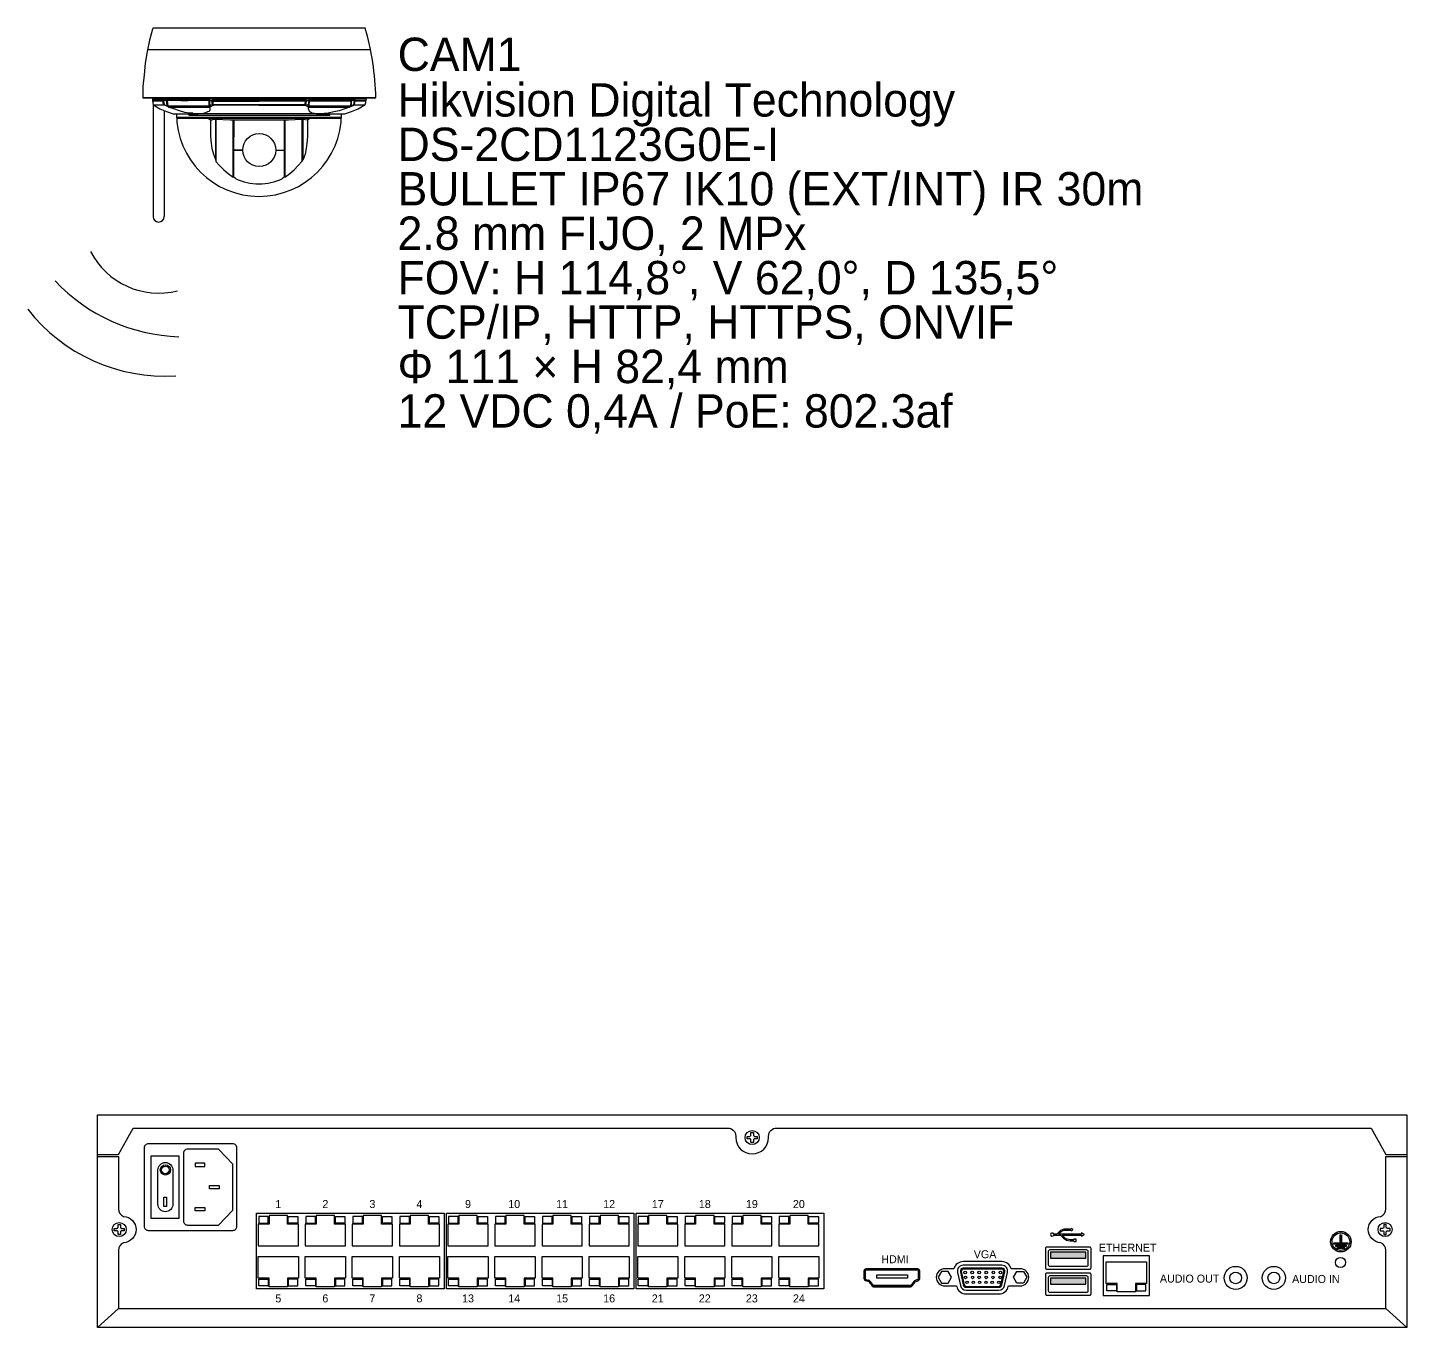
# Model space of a CAD drawing. Header units: millimetres. Extents: x 1086 to 16404, y 1320 to 9021.
# Drawn here: x 14915 to 15538, y 8005 to 8590 of the extents above; entities that cross this region are included whole.
import ezdxf
from ezdxf.enums import TextEntityAlignment as Align

# ---------------------------------------------------------------- set-up
doc = ezdxf.new("R2010")
doc.units = ezdxf.units.MM
doc.header["$LTSCALE"] = 8

# ---------------------------------------------------------------- blocks, each defined once
blk = doc.blocks.new('DOMO WiFi')
for p, q in [((0, 0), (-0.21, -0.64)), ((0, 0), (95.36, 0)), ((-1.58, -5.58), (-2.68, -10.79)), ((-0.21, -0.64), (-1.58, -5.58)), ((-2.68, -10.79), (-3.51, -16)), ((97.84, -10), (-2.52, -10)), ((-3.51, -16), (-4.05, -21.22)), ((-4.05, -21.22), (-4.6, -26.43)), ((-4.6, -26.43), (-4.6, -31.64)), ((-4.6, -31.64), (100.21, -31.64)), ((99.39, -31.64), (-4.6, -31.64)), ((-0.21, -31.64), (-0.21, -32.19)), ((4.45, -32.19), (-0.21, -32.19)), ((-0.21, -32.19), (-0.21, -33.01)), ((4.45, -32.74), (-0.21, -32.74)), ((-0.21, -32.74), (0.06, -34.66)), ((0, -34.23), (0, -85)), ((4.45, -33.01), (0.06, -33.01)), ((0.06, -34.66), (0.06, -34.93)), ((0.06, -34.66), (4.73, -34.66)), ((0.06, -34.93), (0.34, -34.93)), ((5, -34.93), (0.34, -34.93)), ((0.34, -34.93), (3.08, -36.58)), ((3.08, -36.58), (6.1, -37.68)), ((4.45, -32.19), (4.73, -31.64)), ((4.73, -33.01), (4.45, -32.19)), ((6.1, -32.19), (4.45, -32.19)), ((4.73, -32.74), (4.45, -32.74)), ((4.73, -34.66), (4.45, -32.74)), ((6.1, -32.74), (4.73, -32.74)), ((4.73, -32.74), (5, -34.66)), ((4.73, -34.66), (5, -34.66)), ((5, -34.93), (4.73, -34.66)), ((5, -34.66), (5, -34.93)), ((5, -34.66), (6.37, -34.93)), ((5, -34.66), (5, -34.93)), ((6.65, -35.48), (5, -34.93)), ((5, -37.28), (5, -85)), ((6.1, -32.19), (6.37, -31.64)), ((25.3, -32.19), (6.1, -32.19)), ((6.37, -32.74), (6.1, -32.19)), ((6.37, -34.93), (6.1, -32.74)), ((6.1, -32.74), (6.37, -32.74)), ((25.3, -32.74), (6.37, -32.74)), ((6.37, -32.74), (6.65, -35.21)), ((6.37, -35.21), (6.37, -34.93)), ((6.37, -34.93), (6.37, -35.21)), ((6.65, -35.21), (6.37, -35.21)), ((6.37, -35.21), (6.65, -35.48)), ((6.65, -35.21), (6.65, -35.48)), ((6.65, -35.48), (6.65, -35.21)), ((6.65, -35.21), (25.3, -35.21)), ((6.92, -35.48), (6.65, -35.48)), ((6.65, -35.48), (6.92, -35.76)), ((6.92, -35.76), (6.65, -35.48)), ((9.39, -36.58), (6.92, -35.76)), ((6.92, -35.76), (25.58, -35.76)), ((15.43, -33.01), (9.39, -32.74)), ((11.86, -37.4), (9.39, -36.58)), ((25.58, -37.13), (25.03, -37.68)), ((25.3, -32.19), (25.58, -31.64)), ((25.58, -33.01), (25.3, -32.19)), ((26.68, -32.19), (25.3, -32.19)), ((25.3, -35.21), (25.3, -32.74)), ((25.3, -32.74), (25.58, -32.74)), ((25.58, -35.76), (25.3, -35.21)), ((25.3, -35.21), (25.58, -35.21)), ((25.58, -34.93), (25.58, -32.74)), ((25.58, -32.74), (26.4, -32.74)), ((26.68, -34.66), (25.58, -34.93)), ((25.85, -35.21), (25.58, -34.93)), ((25.58, -34.93), (25.58, -35.21)), ((25.58, -35.21), (25.58, -35.76)), ((26.13, -35.48), (25.58, -35.48)), ((25.58, -35.76), (25.58, -36.31)), ((25.58, -36.31), (25.58, -37.13)), ((26.13, -35.48), (25.85, -35.21)), ((27.22, -34.93), (26.13, -35.48)), ((26.68, -34.66), (26.4, -32.74)), ((26.4, -32.74), (26.95, -32.74)), ((26.68, -31.64), (26.68, -32.19)), ((47.8, -32.19), (26.68, -32.19)), ((26.68, -32.19), (26.68, -33.01)), ((26.68, -33.01), (47.8, -33.01)), ((26.95, -34.66), (26.68, -34.66)), ((27.22, -34.93), (26.68, -34.66)), ((68.66, -32.74), (26.95, -32.74)), ((26.95, -32.74), (26.95, -34.66)), ((26.95, -34.66), (27.22, -34.93)), ((47.8, -34.66), (26.95, -34.66)), ((47.8, -34.93), (27.22, -34.93)), ((47.8, -33.01), (47.8, -31.64)), ((68.93, -32.19), (47.8, -32.19)), ((68.66, -33.01), (47.8, -33.01)), ((68.38, -34.66), (47.8, -34.66)), ((47.8, -34.66), (47.8, -34.93)), ((47.8, -34.93), (68.38, -34.93)), ((48.35, -31.64), (48.63, -31.64)), ((68.38, -34.66), (68.66, -32.74)), ((68.66, -34.66), (68.38, -34.66)), ((68.38, -34.93), (68.38, -34.66)), ((68.66, -34.66), (68.38, -34.93)), ((68.38, -34.93), (69.48, -35.48)), ((68.66, -31.64), (68.93, -32.19)), ((68.93, -32.19), (68.66, -33.01)), ((68.93, -32.74), (68.66, -34.66)), ((68.66, -32.74), (68.93, -32.74)), ((69.75, -34.93), (68.66, -34.66)), ((70.03, -32.19), (68.93, -32.19)), ((68.93, -32.74), (70.03, -32.74)), ((69.48, -35.48), (69.75, -34.93)), ((69.48, -35.48), (69.75, -35.48)), ((70.03, -32.74), (69.75, -34.93)), ((69.75, -34.93), (69.75, -35.21)), ((69.75, -35.21), (70.03, -35.21)), ((69.75, -35.48), (70.03, -35.21)), ((69.75, -35.48), (69.75, -35.76)), ((69.75, -35.76), (69.75, -36.31)), ((69.75, -35.76), (70.03, -35.76)), ((69.75, -36.31), (70.03, -37.13)), ((70.03, -31.64), (70.03, -32.19)), ((89.23, -32.19), (70.03, -32.19)), ((70.03, -32.19), (70.03, -33.01)), ((70.3, -32.74), (70.03, -35.21)), ((70.03, -32.74), (70.3, -32.74)), ((70.03, -35.21), (88.96, -35.21)), ((70.03, -35.21), (70.03, -35.76)), ((70.03, -35.76), (88.41, -35.76)), ((70.03, -37.13), (70.3, -37.68)), ((89.23, -32.74), (70.3, -32.74)), ((88.96, -33.01), (70.3, -33.01)), ((86.22, -36.58), (83.75, -37.4)), ((88.41, -35.76), (86.22, -36.58)), ((88.69, -35.48), (88.41, -35.76)), ((88.69, -35.48), (88.41, -35.76)), ((88.41, -35.76), (88.41, -35.48)), ((88.41, -35.48), (88.96, -35.48)), ((88.96, -35.21), (88.69, -35.48)), ((88.96, -35.21), (88.69, -35.48)), ((88.96, -31.64), (89.23, -32.19)), ((89.23, -32.19), (88.96, -33.01)), ((88.96, -34.93), (89.23, -32.74)), ((89.23, -32.74), (88.96, -35.21)), ((88.96, -34.93), (90.33, -34.66)), ((88.96, -35.21), (88.96, -34.93)), ((88.96, -34.93), (88.96, -35.21)), ((88.96, -35.21), (88.96, -34.93)), ((88.96, -35.48), (90.33, -34.93)), ((88.96, -35.48), (88.96, -35.21)), ((90.88, -32.19), (89.23, -32.19)), ((90.61, -32.74), (89.23, -32.74)), ((89.23, -37.68), (92.25, -36.58)), ((90.33, -34.66), (90.61, -32.74)), ((90.33, -34.93), (90.33, -34.66)), ((90.33, -34.66), (90.61, -34.66)), ((90.33, -34.93), (90.61, -34.66)), ((95, -34.93), (90.33, -34.93)), ((90.88, -32.19), (90.61, -31.64)), ((90.61, -33.01), (90.88, -32.19)), ((90.61, -34.66), (90.88, -32.74)), ((90.61, -32.74), (90.88, -32.74)), ((90.61, -34.66), (95.27, -34.66)), ((95.82, -32.19), (90.88, -32.19)), ((90.88, -32.74), (95.54, -32.74)), ((95.54, -33.01), (90.88, -33.01)), ((92.25, -36.58), (95, -34.93)), ((95.27, -34.93), (95, -34.93)), ((95.54, -33.84), (95.27, -34.66)), ((95.27, -34.66), (95.27, -34.93)), ((95.54, -31.64), (95.82, -32.19)), ((95.82, -32.19), (95.54, -33.01)), ((95.54, -32.74), (95.54, -33.84)), ((100.21, -31.64), (99.39, -31.64)), ((6.1, -37.68), (9.12, -38.78)), ((9.12, -38.78), (16.52, -38.78)), ((84.81, -40.42), (10.53, -40.42)), ((84.79, -40.7), (10.54, -40.7)), ((10.54, -40.7), (84.79, -40.7)), ((14.33, -38.23), (11.86, -37.4)), ((16.52, -38.5), (14.33, -38.23)), ((16.25, -39.6), (16.25, -38.78)), ((16.52, -39.6), (16.25, -39.6)), ((17.35, -38.5), (16.52, -38.5)), ((16.52, -38.78), (20.37, -38.78)), ((78.81, -39.6), (16.52, -39.6)), ((17.9, -38.5), (17.35, -38.5)), ((18.17, -38.78), (17.9, -38.5)), ((18.44, -38.78), (18.17, -38.78)), ((19.27, -38.78), (18.44, -38.78)), ((20.37, -38.78), (19.27, -38.78)), ((20.64, -38.78), (20.37, -38.78)), ((22.01, -38.78), (20.64, -38.78)), ((47.8, -38.78), (20.64, -38.78)), ((23.11, -38.5), (22.01, -38.78)), ((23.93, -38.23), (23.11, -38.5)), ((24.48, -37.95), (23.93, -38.23)), ((25.03, -37.68), (24.48, -37.95)), ((24.76, -40.7), (25.85, -41.52)), ((25.85, -41.52), (25.85, -42.34)), ((25.85, -41.52), (26.13, -41.52)), ((25.85, -42.34), (25.85, -44.26)), ((26.13, -41.52), (26.4, -41.52)), ((26.4, -41.52), (26.95, -41.25)), ((26.95, -41.25), (28.05, -41.25)), ((28.05, -41.25), (28.32, -41.25)), ((28.05, -41.25), (28.05, -49.2)), ((28.32, -41.25), (28.32, -49.2)), ((28.32, -41.25), (34.63, -41.52)), ((34.63, -41.52), (47.8, -41.52)), ((36.01, -49.2), (36.01, -41.52)), ((36.28, -41.52), (36.28, -49.2)), ((75.24, -38.78), (47.8, -38.78)), ((47.8, -41.52), (60.97, -41.52)), ((59.05, -41.52), (59.05, -49.2)), ((59.33, -41.52), (59.33, -49.2)), ((60.97, -41.52), (67.01, -41.25)), ((67.28, -41.25), (67.01, -41.25)), ((67.01, -41.25), (67.01, -49.2)), ((67.56, -41.25), (67.28, -41.25)), ((67.56, -49.2), (67.56, -41.25)), ((67.56, -41.25), (69.48, -41.52)), ((69.48, -41.52), (70.58, -40.7)), ((69.48, -41.52), (69.48, -42.34)), ((69.48, -42.34), (69.48, -44.26)), ((70.3, -37.68), (70.85, -37.95)), ((70.85, -37.95), (71.67, -38.5)), ((71.67, -38.5), (72.5, -38.5)), ((72.5, -38.5), (73.59, -38.78)), ((73.59, -38.78), (75.24, -38.78)), ((78.81, -38.5), (75.24, -38.78)), ((75.24, -38.78), (77.44, -38.78)), ((77.44, -38.78), (86.22, -38.78)), ((81.28, -37.95), (78.81, -38.5)), ((79.36, -39.6), (78.81, -39.6)), ((79.36, -38.78), (79.36, -39.6)), ((83.75, -37.4), (81.28, -37.95)), ((86.22, -38.78), (89.23, -37.68)), ((25.85, -44.26), (25.85, -49.2)), ((25.85, -49.2), (26.13, -51.95)), ((28.05, -49.2), (28.05, -59.35)), ((28.32, -49.2), (28.32, -60.18)), ((36.28, -49.2), (36.01, -49.2)), ((36.01, -67.31), (36.01, -49.2)), ((36.28, -67.31), (36.28, -49.2)), ((59.05, -49.2), (59.05, -67.31)), ((59.33, -49.2), (59.33, -67.31)), ((67.01, -49.2), (67.01, -60.18)), ((67.56, -59.35), (67.56, -49.2)), ((69.48, -49.2), (69.2, -51.95)), ((69.48, -44.26), (69.48, -49.2)), ((26.13, -51.95), (26.4, -54.42)), ((26.4, -54.42), (27.22, -56.88)), ((36.01, -55.07), (40.4, -55.07)), ((40.4, -55.07), (36.28, -55.07)), ((55.21, -55.07), (59.33, -55.07)), ((68.93, -54.42), (68.38, -56.88)), ((69.2, -51.95), (68.93, -54.42)), ((27.22, -56.88), (28.05, -59.35)), ((28.05, -59.35), (28.32, -60.18)), ((28.32, -60.18), (29.97, -62.1)), ((29.97, -62.1), (31.89, -64.02)), ((63.44, -64.02), (65.36, -62.1)), ((65.36, -62.1), (67.01, -60.18)), ((67.01, -60.18), (67.56, -59.35)), ((68.38, -56.88), (67.56, -59.35)), ((31.89, -64.02), (33.81, -65.66)), ((33.81, -65.66), (36.01, -67.31)), ((36.01, -66.49), (36.28, -66.49)), ((37.1, -67.86), (36.28, -67.31)), ((59.05, -67.31), (58.23, -67.86)), ((59.05, -66.49), (59.33, -66.49)), ((59.33, -67.31), (61.52, -65.66)), ((61.52, -65.66), (63.44, -64.02))]:
    blk.add_line(p, q)
for points in [[(-28.17, -100.72, 0.350013), (11.01, -118.39)], [(-44.1, -113.98, 0.197976), (11.61, -139.11)], [(-56.4, -126.73, 0.246231), (10.19, -156.77)]]:
    blk.add_lwpolyline(points, format="xyb")
blk.add_circle((47.8, -55.07), 7.43)
for centre, radius, start, end in [((-19.26, -33.76), 119.49, 1.01744, 16.41346), ((47.67, -38.75), 37.18, 180.03975, 359.96025), ((47.67, -46.81), 23.55, 243.35432, 296.64568), ((2.5, -85), 2.5, 180, 0)]:
    blk.add_arc(centre, radius, start, end)
for tag, p in [('IDENTIFICADOR', (110.06, -19.49)), ('MARCA', (110, -40)), ('MODELO', (110, -60)), ('TIPO_IP_IR', (110, -80)), ('LENTE_RESOLUCION', (110, -100)), ('FOV', (110, -120)), ('PROTOCOLOS', (110, -140)), ('DIMENSIONES', (110, -160)), ('ALIMENTACION', (110, -180))]:
    blk.add_attdef(tag, p, '', height=15)
blk = doc.blocks.new('NVR')
h = blk.add_hatch(color=256)
h.dxf.hatch_style = 1
edge = h.paths.add_edge_path(flags=17)
edge.add_arc((559.39, 38.57), 3.96, 0, 360)
edge = h.paths.add_edge_path()
edge.add_arc((559.39, 38.57), 4.63, 0, 360)
h = blk.add_hatch(color=256)
h.dxf.hatch_style = 1
h.paths.add_polyline_path([(559.64, 37.99), (562.49, 37.99), (562.49, 37.49), (556.29, 37.49), (556.29, 37.99), (559.14, 37.99), (559.14, 41.62), (559.64, 41.62)])
h.paths.add_polyline_path([(561.71, 36.95), (561.71, 36.46), (557.06, 36.46), (557.06, 36.95)])
h.paths.add_polyline_path([(560.85, 36.04), (560.85, 35.55), (557.92, 35.55), (557.92, 36.04)])
h = blk.add_hatch(color=256)
h.dxf.hatch_style = 1
h.paths.add_polyline_path([(444.66, 31.17), (444.66, 33.79), (428.79, 33.79), (428.79, 31.17)])
h = blk.add_hatch(color=256)
h.dxf.hatch_style = 1
h.paths.add_polyline_path([(444.66, 19.47), (444.66, 22.09), (428.79, 22.09), (428.79, 19.47)])
for p, q in [((347.63, 20.64), (348.87, 18.95)), ((365.74, 18.83), (349.17, 18.83)), ((352.15, 18.79), (352.15, 18.81)), ((353.63, 18.79), (353.63, 18.81)), ((360.79, 18.79), (360.79, 18.81)), ((362.89, 18.79), (362.89, 18.81)), ((367.21, 20.6), (366.02, 18.97)), ((368.12, 21.2), (369.13, 21.51)), ((349.17, 18.27), (365.74, 18.27)), ((0, 0), (9.46, 8.53)), ((589.08, 0), (579.62, 8.53))]:
    blk.add_line(p, q)
for points in [[(0, 95.7), (589.08, 95.7), (589.08, 0), (0, 0)], [(24.2, 77.28), (36.67, 77.28), (36.67, 48.99), (24.2, 48.99)], [(43.91, 72.34), (48.33, 72.34), (48.33, 73.87), (43.91, 73.87)], [(50.36, 63.9), (54.79, 63.9), (54.79, 62.37), (50.36, 62.37)], [(29.83, 58.62), (31.05, 58.62), (31.05, 54.41), (29.83, 54.41)], [(43.91, 53.93), (48.33, 53.93), (48.33, 52.4), (43.91, 52.4)], [(71.6, 51.42), (156, 51.42), (156, 17.31), (71.6, 17.31)], [(156.95, 51.42), (241.36, 51.42), (241.36, 17.31), (156.95, 17.31)], [(242.31, 51.42), (326.71, 51.42), (326.71, 17.31), (242.31, 17.31)], [(559.64, 37.99), (562.49, 37.99), (562.49, 37.49), (556.29, 37.49), (556.29, 37.99), (559.14, 37.99), (559.14, 41.62), (559.64, 41.62)], [(444.66, 33.79), (428.79, 33.79), (428.79, 31.17), (444.66, 31.17)], [(452.4, 32.16), (452.4, 14.33), (473.35, 14.33), (473.35, 32.16)], [(561.71, 36.95), (561.71, 36.46), (557.06, 36.46), (557.06, 36.95)], [(560.85, 36.04), (560.85, 35.55), (557.92, 35.55), (557.92, 36.04)], [(384.2, 22.55), (382.7, 25.14), (379.71, 25.14), (378.22, 22.55), (379.71, 19.96), (382.7, 19.96)], [(412.14, 22.55), (413.63, 25.14), (416.62, 25.14), (418.11, 22.55), (416.62, 19.96), (413.63, 19.96)], [(350.69, 23.6), (364.36, 23.6), (364.36, 22.22), (350.69, 22.22)], [(444.66, 22.09), (428.79, 22.09), (428.79, 19.47), (444.66, 19.47)]]:
    blk.add_lwpolyline(points, close=True)
for points in [[(0, 77.88), (9.46, 77.88), (16.11, 89.72), (283.56, 89.72, -0.414214), (287.16, 86.12), (287.16, 85.45, 1), (301.93, 85.45), (301.93, 86.12, -0.414214), (305.53, 89.72), (572.97, 89.72), (579.62, 77.88), (589.08, 77.88)], [(0, 76.94), (9.46, 76.94), (9.46, 53.31, 0.310084), (11.76, 49.95, -0.943929), (11.76, 38.09, 0.310084), (9.46, 34.73), (9.46, 8.53), (579.62, 8.53), (579.62, 34.73, 0.310084), (577.32, 38.09, -0.943929), (577.32, 49.95, 0.310084), (579.62, 53.31), (579.62, 76.94), (589.08, 76.94)], [(366.47, 18.64), (367.66, 20.27, -0.162608), (368.27, 20.7), (369.28, 21.01, 0.330086), (369.92, 21.87), (369.92, 25.4, 0.414214), (369.02, 26.3), (345.75, 26.3, 0.414214), (344.84, 25.4), (344.84, 21.94, 0.333855), (345.5, 21.07), (346.63, 20.74, -0.165938), (347.21, 20.33), (348.45, 18.64)], [(369.13, 21.51, 0.330086), (369.39, 21.87), (369.39, 25.4, 0.414214), (369.02, 25.78), (345.75, 25.78, 0.414214), (345.37, 25.4), (345.37, 21.94, 0.333855), (345.64, 21.57), (346.77, 21.24)], [(369.12, 21.55, 0.330086), (369.36, 21.87), (369.36, 25.4, 0.414214), (369.02, 25.74), (345.75, 25.74, 0.414214), (345.4, 25.4), (345.4, 21.94, 0.333855), (345.65, 21.61), (346.78, 21.28)], [(348.9, 18.97), (347.66, 20.66, 0.165938), (346.78, 21.28)], [(348.87, 18.95, 0.239337), (349.17, 18.79), (365.74, 18.79, 0.239498), (366.05, 18.95)], [(368.12, 21.2, 0.162608), (367.24, 20.58), (366.05, 18.95)], [(369.12, 21.55), (368.11, 21.24, 0.162608), (367.21, 20.6)]]:
    blk.add_lwpolyline(points, format="xyb")
for points in [[(292.31, 85.98), (293.47, 85.98, 0.414214), (294.01, 86.52), (294.01, 87.69), (295.07, 87.69), (295.07, 86.52, 0.414214), (295.61, 85.98), (296.77, 85.98), (296.77, 84.92), (295.61, 84.92, 0.414214), (295.07, 84.38), (295.07, 83.22), (294.01, 83.22), (294.01, 84.38, 0.414214), (293.47, 84.92), (292.31, 84.92)], [(60.9, 82.6), (22.83, 82.6, 0.414214), (21.03, 80.8), (21.03, 45.47, 0.414214), (22.83, 43.67), (60.9, 43.67, 0.414214), (62.7, 45.47), (62.7, 80.8, 0.414214)], [(38.7, 63.14), (38.7, 47.87, 0.414214), (40.5, 46.07), (54.49, 46.07), (60.87, 52.77), (60.87, 63.14), (60.87, 73.5), (54.49, 80.2), (40.5, 80.2, 0.414214), (38.7, 78.4)], [(33.92, 55.41, -1), (27.21, 55.41), (27.21, 70.86, -1), (33.92, 70.86)], [(9.25, 41.79), (9.25, 42.95, 0.414214), (8.71, 43.49), (7.55, 43.49), (7.55, 44.55), (8.71, 44.55, 0.414214), (9.25, 45.09), (9.25, 46.26), (10.31, 46.26), (10.31, 45.09, 0.414214), (10.85, 44.55), (12.02, 44.55), (12.02, 43.49), (10.85, 43.49, 0.414214), (10.31, 42.95), (10.31, 41.79)], [(442.77, 42.5), (442.77, 41.99), (432.3, 41.99), (433, 42.69, -0.198912), (435.54, 43.75), (437.85, 43.75, 3.775716), (437.85, 44.22), (435.54, 44.22, 0.198912), (432.66, 43.03), (431.63, 41.99), (430.19, 41.99, 5.890012), (430.19, 41.52), (433.29, 41.52), (434.67, 40.14, 0.198912), (437.55, 38.95), (439.22, 38.95), (439.22, 38.61), (440.37, 38.61), (440.37, 39.76), (439.22, 39.76), (439.22, 39.42), (437.55, 39.42, -0.198912), (435.01, 40.47), (433.96, 41.52), (442.77, 41.52), (442.77, 41.06), (444.08, 41.78)], [(579.83, 41.79), (579.83, 42.95, -0.414214), (580.37, 43.49), (581.53, 43.49), (581.53, 44.55), (580.37, 44.55, -0.414214), (579.83, 45.09), (579.83, 46.26), (578.77, 46.26), (578.77, 45.09, -0.414214), (578.23, 44.55), (577.07, 44.55), (577.07, 43.49), (578.23, 43.49, -0.414214), (578.77, 42.95), (578.77, 41.79)], [(446.37, 36.15), (427.08, 36.15, 0.414214), (426.43, 35.5), (426.43, 26.84, 0.414214), (427.08, 26.18), (446.37, 26.18, 0.414214), (447.02, 26.84), (447.02, 35.5, 0.414214)], [(445.05, 34.84), (428.4, 34.84, 0.414214), (427.74, 34.18), (427.74, 28.15, 0.414214), (428.4, 27.5), (445.05, 27.5, 0.414214), (445.71, 28.15), (445.71, 34.18, 0.414214)], [(386.52, 18.68), (386.57, 18.45, 0.352948), (390.78, 15.05), (405.56, 15.05, 0.352948), (409.77, 18.45), (409.82, 18.68), (415.12, 18.68, 1), (415.12, 26.42), (411, 26.42, 0.338907), (406.85, 29.6), (389.49, 29.6, 0.338907), (385.33, 26.42), (381.21, 26.42, 1), (381.21, 18.68)], [(405.56, 16.72, 0.352948), (408.13, 18.8), (409.42, 24.74, 0.478254), (406.85, 27.93), (389.49, 27.93, 0.478254), (386.91, 24.74), (388.2, 18.8, 0.352948), (390.78, 16.72)], [(405.56, 18.03, 0.352948), (406.86, 19.08), (408.15, 25.01, 0.478254), (406.85, 26.63), (389.49, 26.63, 0.478254), (388.19, 25.01), (389.47, 19.08, 0.352948), (390.78, 18.03)], [(405.56, 18.46, 0.352948), (406.44, 19.17), (407.72, 25.11, 0.478254), (406.85, 26.2), (389.49, 26.2, 0.478254), (388.61, 25.11), (389.9, 19.17, 0.352948), (390.78, 18.46)], [(446.37, 24.45), (427.08, 24.45, 0.414214), (426.43, 23.79), (426.43, 15.14, 0.414214), (427.08, 14.48), (446.37, 14.48, 0.414214), (447.02, 15.14), (447.02, 23.79, 0.414214)], [(445.05, 23.14), (428.4, 23.14, 0.414214), (427.74, 22.48), (427.74, 16.45, 0.414214), (428.4, 15.79), (445.05, 15.79, 0.414214), (445.71, 16.45), (445.71, 22.48, 0.414214)]]:
    blk.add_lwpolyline(points, format="xyb", close=True)
for points in [[(85.51, 50.34), (77.24, 50.34), (77.24, 46.45), (72.33, 46.45), (72.33, 36.7), (90.39, 36.7), (90.39, 46.45), (85.51, 46.45), (85.51, 50.34)], [(76.86, 49.84), (72.56, 49.84), (72.56, 46.91), (76.86, 46.91), (76.86, 49.84)], [(85.85, 49.84), (90.16, 49.84), (90.16, 46.91), (85.85, 46.91), (85.85, 49.84)], [(106.67, 50.34), (98.4, 50.34), (98.4, 46.45), (93.49, 46.45), (93.49, 36.7), (111.55, 36.7), (111.55, 46.45), (106.67, 46.45), (106.67, 50.34)], [(98.02, 49.84), (93.72, 49.84), (93.72, 46.91), (98.02, 46.91), (98.02, 49.84)], [(107.01, 49.84), (111.32, 49.84), (111.32, 46.91), (107.01, 46.91), (107.01, 49.84)], [(127.83, 50.34), (119.56, 50.34), (119.56, 46.45), (114.65, 46.45), (114.65, 36.7), (132.71, 36.7), (132.71, 46.45), (127.83, 46.45), (127.83, 50.34)], [(119.18, 49.84), (114.88, 49.84), (114.88, 46.91), (119.18, 46.91), (119.18, 49.84)], [(128.17, 49.84), (132.48, 49.84), (132.48, 46.91), (128.17, 46.91), (128.17, 49.84)], [(148.99, 50.34), (140.72, 50.34), (140.72, 46.45), (135.81, 46.45), (135.81, 36.7), (153.87, 36.7), (153.87, 46.45), (148.99, 46.45), (148.99, 50.34)], [(140.34, 49.84), (136.03, 49.84), (136.03, 46.91), (140.34, 46.91), (140.34, 49.84)], [(149.33, 49.84), (153.64, 49.84), (153.64, 46.91), (149.33, 46.91), (149.33, 49.84)], [(170.86, 50.34), (162.6, 50.34), (162.6, 46.45), (157.68, 46.45), (157.68, 36.7), (175.74, 36.7), (175.74, 46.45), (170.87, 46.45), (170.87, 50.34)], [(162.22, 49.84), (157.91, 49.84), (157.91, 46.91), (162.22, 46.91), (162.22, 49.84)], [(171.21, 49.84), (175.51, 49.84), (175.51, 46.91), (171.21, 46.91), (171.21, 49.84)], [(192.02, 50.34), (183.76, 50.34), (183.76, 46.45), (178.84, 46.45), (178.84, 36.7), (196.9, 36.7), (196.9, 46.45), (192.03, 46.45), (192.03, 50.34)], [(183.38, 49.84), (179.07, 49.84), (179.07, 46.91), (183.38, 46.91), (183.38, 49.84)], [(192.37, 49.84), (196.67, 49.84), (196.67, 46.91), (192.37, 46.91), (192.37, 49.84)], [(213.18, 50.34), (204.92, 50.34), (204.92, 46.45), (200, 46.45), (200, 36.7), (218.06, 36.7), (218.06, 46.45), (213.18, 46.45), (213.18, 50.34)], [(204.54, 49.84), (200.23, 49.84), (200.23, 46.91), (204.54, 46.91), (204.54, 49.84)], [(213.53, 49.84), (217.83, 49.84), (217.83, 46.91), (213.53, 46.91), (213.53, 49.84)], [(234.34, 50.34), (226.08, 50.34), (226.08, 46.45), (221.16, 46.45), (221.16, 36.7), (239.22, 36.7), (239.22, 46.45), (234.34, 46.45), (234.34, 50.34)], [(225.7, 49.84), (221.39, 49.84), (221.39, 46.91), (225.7, 46.91), (225.7, 49.84)], [(234.69, 49.84), (238.99, 49.84), (238.99, 46.91), (234.69, 46.91), (234.69, 49.84)], [(256.22, 50.34), (247.95, 50.34), (247.95, 46.45), (243.04, 46.45), (243.04, 36.7), (261.1, 36.7), (261.1, 46.45), (256.22, 46.45), (256.22, 50.34)], [(247.57, 49.84), (243.27, 49.84), (243.27, 46.91), (247.57, 46.91), (247.57, 49.84)], [(256.56, 49.84), (260.87, 49.84), (260.87, 46.91), (256.56, 46.91), (256.56, 49.84)], [(277.38, 50.34), (269.11, 50.34), (269.11, 46.45), (264.2, 46.45), (264.2, 36.7), (282.26, 36.7), (282.26, 46.45), (277.38, 46.45), (277.38, 50.34)], [(268.73, 49.84), (264.43, 49.84), (264.43, 46.91), (268.73, 46.91), (268.73, 49.84)], [(277.72, 49.84), (282.03, 49.84), (282.03, 46.91), (277.72, 46.91), (277.72, 49.84)], [(298.54, 50.34), (290.27, 50.34), (290.27, 46.45), (285.36, 46.45), (285.36, 36.7), (303.42, 36.7), (303.42, 46.45), (298.54, 46.45), (298.54, 50.34)], [(289.89, 49.84), (285.59, 49.84), (285.59, 46.91), (289.89, 46.91), (289.89, 49.84)], [(298.88, 49.84), (303.19, 49.84), (303.19, 46.91), (298.88, 46.91), (298.88, 49.84)], [(319.7, 50.34), (311.43, 50.34), (311.43, 46.45), (306.52, 46.45), (306.52, 36.7), (324.58, 36.7), (324.58, 46.45), (319.7, 46.45), (319.7, 50.34)], [(311.05, 49.84), (306.75, 49.84), (306.75, 46.91), (311.05, 46.91), (311.05, 49.84)], [(320.04, 49.84), (324.35, 49.84), (324.35, 46.91), (320.04, 46.91), (320.04, 49.84)], [(85.51, 18.21), (77.24, 18.21), (77.24, 22.1), (72.33, 22.1), (72.33, 31.85), (90.39, 31.85), (90.39, 22.1), (85.51, 22.1), (85.51, 18.21)], [(106.67, 18.21), (98.4, 18.21), (98.4, 22.1), (93.49, 22.1), (93.49, 31.85), (111.55, 31.85), (111.55, 22.1), (106.67, 22.1), (106.67, 18.21)], [(127.83, 18.21), (119.56, 18.21), (119.56, 22.1), (114.65, 22.1), (114.65, 31.85), (132.71, 31.85), (132.71, 22.1), (127.83, 22.1), (127.83, 18.21)], [(148.99, 18.21), (140.72, 18.21), (140.72, 22.1), (135.81, 22.1), (135.81, 31.85), (153.87, 31.85), (153.87, 22.1), (148.99, 22.1), (148.99, 18.21)], [(170.86, 18.21), (162.6, 18.21), (162.6, 22.1), (157.68, 22.1), (157.68, 31.85), (175.74, 31.85), (175.74, 22.1), (170.87, 22.1), (170.87, 18.21)], [(192.02, 18.21), (183.76, 18.21), (183.76, 22.1), (178.84, 22.1), (178.84, 31.85), (196.9, 31.85), (196.9, 22.1), (192.03, 22.1), (192.03, 18.21)], [(213.18, 18.21), (204.92, 18.21), (204.92, 22.1), (200, 22.1), (200, 31.85), (218.06, 31.85), (218.06, 22.1), (213.18, 22.1), (213.18, 18.21)], [(234.34, 18.21), (226.08, 18.21), (226.08, 22.1), (221.16, 22.1), (221.16, 31.85), (239.22, 31.85), (239.22, 22.1), (234.34, 22.1), (234.34, 18.21)], [(256.22, 18.21), (247.95, 18.21), (247.95, 22.1), (243.04, 22.1), (243.04, 31.85), (261.1, 31.85), (261.1, 22.1), (256.22, 22.1), (256.22, 18.21)], [(277.38, 18.21), (269.11, 18.21), (269.11, 22.1), (264.2, 22.1), (264.2, 31.85), (282.26, 31.85), (282.26, 22.1), (277.38, 22.1), (277.38, 18.21)], [(298.54, 18.21), (290.27, 18.21), (290.27, 22.1), (285.36, 22.1), (285.36, 31.85), (303.42, 31.85), (303.42, 22.1), (298.54, 22.1), (298.54, 18.21)], [(319.7, 18.21), (311.43, 18.21), (311.43, 22.1), (306.52, 22.1), (306.52, 31.85), (324.58, 31.85), (324.58, 22.1), (319.7, 22.1), (319.7, 18.21)], [(467.03, 15.93), (458.76, 15.93), (458.76, 19.81), (453.84, 19.81), (453.84, 29.57), (471.9, 29.57), (471.9, 19.81), (467.03, 19.81), (467.03, 15.93)], [(76.86, 18.71), (72.56, 18.71), (72.56, 21.64), (76.86, 21.64), (76.86, 18.71)], [(85.85, 18.71), (90.16, 18.71), (90.16, 21.64), (85.85, 21.64), (85.85, 18.71)], [(98.02, 18.71), (93.72, 18.71), (93.72, 21.64), (98.02, 21.64), (98.02, 18.71)], [(107.01, 18.71), (111.32, 18.71), (111.32, 21.64), (107.01, 21.64), (107.01, 18.71)], [(119.18, 18.71), (114.88, 18.71), (114.88, 21.64), (119.18, 21.64), (119.18, 18.71)], [(128.17, 18.71), (132.48, 18.71), (132.48, 21.64), (128.17, 21.64), (128.17, 18.71)], [(140.34, 18.71), (136.03, 18.71), (136.03, 21.64), (140.34, 21.64), (140.34, 18.71)], [(149.33, 18.71), (153.64, 18.71), (153.64, 21.64), (149.33, 21.64), (149.33, 18.71)], [(162.22, 18.71), (157.91, 18.71), (157.91, 21.64), (162.22, 21.64), (162.22, 18.71)], [(171.21, 18.71), (175.51, 18.71), (175.51, 21.64), (171.21, 21.64), (171.21, 18.71)], [(183.38, 18.71), (179.07, 18.71), (179.07, 21.64), (183.38, 21.64), (183.38, 18.71)], [(192.37, 18.71), (196.67, 18.71), (196.67, 21.64), (192.37, 21.64), (192.37, 18.71)], [(204.54, 18.71), (200.23, 18.71), (200.23, 21.64), (204.54, 21.64), (204.54, 18.71)], [(213.53, 18.71), (217.83, 18.71), (217.83, 21.64), (213.53, 21.64), (213.53, 18.71)], [(225.7, 18.71), (221.39, 18.71), (221.39, 21.64), (225.7, 21.64), (225.7, 18.71)], [(234.69, 18.71), (238.99, 18.71), (238.99, 21.64), (234.69, 21.64), (234.69, 18.71)], [(247.57, 18.71), (243.27, 18.71), (243.27, 21.64), (247.57, 21.64), (247.57, 18.71)], [(256.56, 18.71), (260.87, 18.71), (260.87, 21.64), (256.56, 21.64), (256.56, 18.71)], [(268.73, 18.71), (264.43, 18.71), (264.43, 21.64), (268.73, 21.64), (268.73, 18.71)], [(277.72, 18.71), (282.03, 18.71), (282.03, 21.64), (277.72, 21.64), (277.72, 18.71)], [(289.89, 18.71), (285.59, 18.71), (285.59, 21.64), (289.89, 21.64), (289.89, 18.71)], [(298.88, 18.71), (303.19, 18.71), (303.19, 21.64), (298.88, 21.64), (298.88, 18.71)], [(311.05, 18.71), (306.75, 18.71), (306.75, 21.64), (311.05, 21.64), (311.05, 18.71)], [(320.04, 18.71), (324.35, 18.71), (324.35, 21.64), (320.04, 21.64), (320.04, 18.71)], [(351.65, 18.79), (351.65, 18.81), (354.12, 18.81), (354.12, 18.79)], [(363.07, 18.79), (363.07, 18.81), (360.61, 18.81), (360.61, 18.79)], [(458.38, 16.42), (454.07, 16.42), (454.07, 19.36), (458.38, 19.36), (458.38, 16.42)], [(467.37, 16.42), (471.67, 16.42), (471.67, 19.36), (467.37, 19.36), (467.37, 16.42)]]:
    blk.add_lwpolyline(points)
for centre, radius in [((294.54, 85.45), 3.18), ((30.56, 70.86), 2.29), ((30.56, 70.86), 1.7), ((9.78, 44.02), 3.18), ((579.3, 44.02), 3.18), ((559.39, 38.57), 4.63), ((559.39, 38.57), 3.96), ((559.25, 29.22), 2.29), ((390.35, 24.67), 0.584), ((393.52, 24.67), 0.584), ((396.69, 24.67), 0.584), ((399.86, 24.67), 0.584), ((403.03, 24.67), 0.584), ((406.2, 24.67), 0.584), ((512.07, 22.27), 5.19), ((512.07, 22.27), 2.65), ((529.23, 22.27), 5.19), ((529.23, 22.27), 2.65), ((390.56, 22.49), 0.584), ((391.22, 20.26), 0.584), ((393.73, 22.49), 0.584), ((394.03, 20.26), 0.584), ((396.69, 22.49), 0.584), ((396.88, 20.26), 0.584), ((399.73, 20.26), 0.584), ((399.86, 22.49), 0.584), ((402.54, 20.26), 0.584), ((402.88, 22.49), 0.584), ((405.5, 20.26), 0.584), ((406.05, 22.49), 0.584)]:
    blk.add_circle(centre, radius)
for centre, radius, start, end in [((346.32, 19.69), 1.62, 36.16072, 73.84747), ((349.17, 19.17), 0.343, 216.16072, 270), ((365.74, 19.17), 0.343, 270, 323.8742), ((349.17, 19.17), 0.902, 216.16072, 270), ((365.74, 19.17), 0.902, 270, 323.8742)]:
    blk.add_arc(centre, radius, start, end)
for s, p in [('1', (81.36, 55.51)), ('2', (102.52, 55.51)), ('3', (123.67, 55.51)), ('4', (144.84, 55.51)), ('9', (166.71, 55.51)), ('10', (187.49, 55.51)), ('11', (209.03, 55.51)), ('12', (230.19, 55.51)), ('17', (252.07, 55.51)), ('18', (273.23, 55.51)), ('19', (294.39, 55.51)), ('20', (315.55, 55.51)), ('ETHERNET', (463.5, 35.89)), ('HDMI', (358.78, 30.67)), ('VGA', (399.32, 32.91)), ('AUDIO OUT', (491.34, 21.95)), ('AUDIO IN', (548.15, 21.77)), ('5', (81.36, 13.04)), ('6', (102.52, 13.04)), ('7', (123.67, 13.04)), ('8', (144.84, 13.04)), ('13', (166.71, 13.04)), ('14', (187.49, 13.04)), ('15', (209.03, 13.04)), ('16', (230.19, 13.04)), ('21', (252.07, 13.04)), ('22', (273.23, 13.04)), ('23', (294.39, 13.04)), ('24', (315.55, 13.04))]:
    blk.add_text(s, height=3.6).set_placement(p, align=Align.MIDDLE_CENTER)
for tag, p in [('IDENTIFICADOR', (650, 320)), ('MARCA', (650, 280)), ('MODELO', (650, 240)), ('CANALES', (650, 200)), ('COMPRESION', (650, 160)), ('SALIDAS', (650, 120)), ('ALMACENAMIENTO', (650, 80)), ('DIMENSIONES', (650, 40)), ('ALIMENTACION', (650, 0))]:
    blk.add_attdef(tag, p, '', height=30)

msp = doc.modelspace()

# ---------------------------------------------------------------- block references
for name, p, values in [('DOMO WiFi', (14971.02, 8590.29), {'IDENTIFICADOR': 'CAM1', 'MARCA': 'Hikvision Digital Technology', 'MODELO': 'DS-2CD1123G0E-I', 'TIPO_IP_IR': 'BULLET IP67 IK10 (EXT/INT) IR 30m', 'PROTOCOLOS': 'TCP/IP, HTTP, HTTPS, ONVIF', 'LENTE_RESOLUCION': '2.8 mm FIJO, 2 MPx', 'FOV': 'FOV: H 114,8°, V 62,0°, D 135,5°', 'ALIMENTACION': '12 VDC 0,4A / PoE: 802.3af', 'DIMENSIONES': 'Φ 111 × H 82,4 mm'}), ('NVR', (14946.02, 8005.29), {'IDENTIFICADOR': 'NVR1', 'MARCA': 'Hikvision Digital Technology', 'MODELO': 'DS-7616NI-K2/16P', 'CANALES': '16 CH 1080P PoE / 2CH 4K', 'COMPRESION': 'H.265/H.264+/H.264', 'SALIDAS': 'HDMI 4K/VGA/1USB 2.0/1USB3.0', 'ALMACENAMIENTO': '2 Discos SATA h/6TB', 'ALIMENTACION': '220Vca/50Hz', 'DIMENSIONES': '385 × 315× 52 mm'})]:
    msp.add_blockref(name, p).add_auto_attribs(values)

doc.saveas('drawing.dxf')
